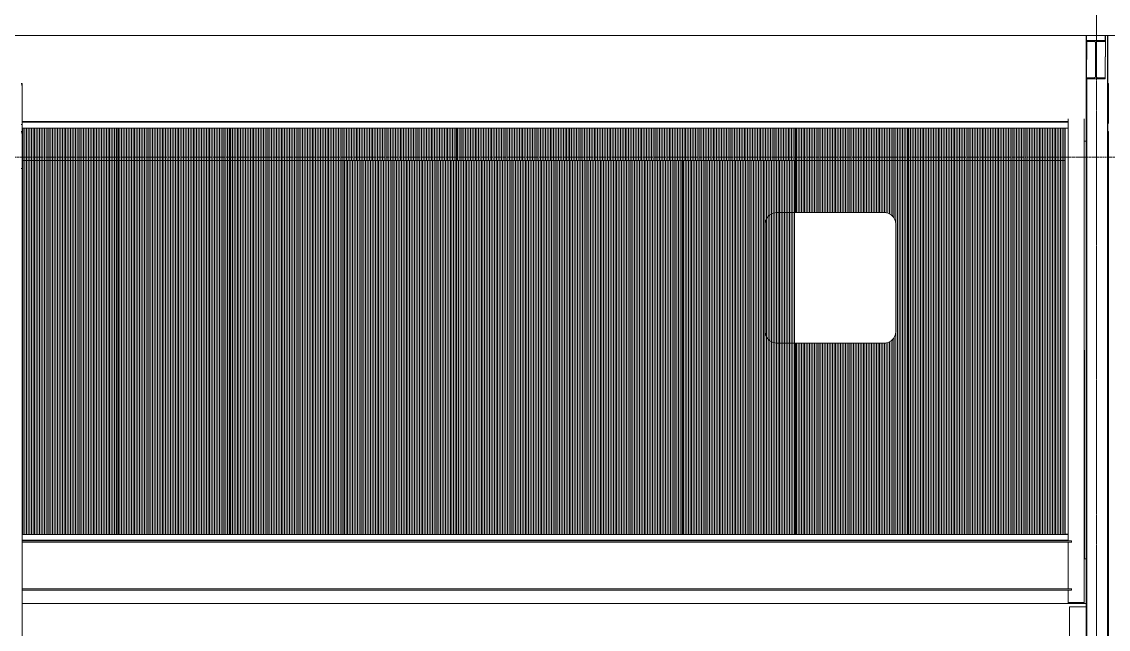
# Model space of a CAD drawing. Header units: millimetres. Extents: x 900982 to 1200730, y -305 to 27743.
# Drawn here: x 960836 to 970833, y 10857 to 16446 of the extents above; entities that cross this region are included whole.
import ezdxf

# ---------------------------------------------------------------- set-up
doc = ezdxf.new("R2010")
doc.units = ezdxf.units.MM
for name, pattern in [('AEC_Center', [24, 12, -4, 4, -4]), ('Grid Line', [21, 12, -3, 3, -3]), ('Hidden', [6, 4, -2])]:
    doc.linetypes.add(name, pattern=pattern)
for name, color, linetype, lineweight in [('A-FLOR-LEVL', 51, 'Continuous', 5), ('A-GENM', 13, 'Continuous', 5), ('A-GLAZ-CURT', 52, 'Continuous', 5), ('A-GLAZ-CWMG', 51, 'Continuous', 5), ('A-ROOF', 132, 'Continuous', 5), ('A-WALL', 113, 'Continuous', 5), ('S-BEAM', 12, 'Continuous', 5), ('S-COLS', 52, 'Continuous', 5), ('S-GRID', 1, 'Continuous', 5)]:
    doc.layers.add(name, color=color, linetype=linetype, lineweight=lineweight)

# ---------------------------------------------------------------- blocks, each defined once
blk = doc.blocks.new('SHS-Square Hollow Section-Column - 200x200xSHS-V3-SECTION - GRIDS 2A')
at = {"layer": 'S-COLS'}
for p, q in [((970630.2, 16321.2), (970630.2, 5200)), ((970830.3, 5200), (970830.3, 16321.2))]:
    blk.add_line(p, q, dxfattribs=at)
at = {"layer": 'S-COLS', "linetype": 'Hidden'}
for p, q in [((970825.2, 5200), (970825.2, 16321.2)), ((970635.2, 16265), (970635.2, 16142.4)), ((970635.2, 15921.6), (970635.2, 5200))]:
    blk.add_line(p, q, dxfattribs=at)
blk = doc.blocks.new('Mechanical - Condensers - Mechanical - Condensers-1249279-SECTION - GRIDS 2A')
at = {"layer": 'A-GENM'}
blk.add_hatch(color=256, dxfattribs=at).paths.add_polyline_path([(968877, 13590.3), (968893.8, 13590.3), (968893.8, 14590.3), (968877, 14590.3), (968877, 13602.8)])
at = {"layer": 'A-GENM', "lineweight": 13}
for p, q in [((968777, 14690.3), (967777, 14690.3)), ((967677, 14590.3), (967677, 13590.3)), ((968877, 13590.3), (968877, 14590.3)), ((967777, 13490.3), (968777, 13490.3))]:
    blk.add_line(p, q, dxfattribs=at)
at = {"layer": 'A-GENM'}
for p, q in [((968793.8, 14690.3), (968777, 14690.3)), ((968893.8, 14590.3), (968893.8, 13590.3)), ((968777, 13490.3), (968793.8, 13490.3))]:
    blk.add_line(p, q, dxfattribs=at)
at = {"layer": 'A-GENM', "lineweight": 13, "flags": 128}
for points in [[(967777, 14690.3), (967746.1, 14685.4), (967718.3, 14671.2), (967696.1, 14649.1), (967681.9, 14621.2), (967677, 14590.3)], [(968877, 14590.3), (968872.1, 14621.2), (968857.9, 14649.1), (968835.8, 14671.2), (968807.9, 14685.4), (968777, 14690.3)], [(967677, 13590.3), (967681.9, 13559.4), (967696.1, 13531.6), (967718.3, 13509.4), (967746.1, 13495.2), (967777, 13490.3)], [(968777, 13490.3), (968807.9, 13495.2), (968835.8, 13509.4), (968857.9, 13531.6), (968872.1, 13559.4), (968877, 13590.3)]]:
    blk.add_lwpolyline(points, dxfattribs=at)
blk = doc.blocks.new('Structural Framing 46 - Structural Framing 1-1621990-SECTION - GRIDS 2A')
at = {"layer": 'S-BEAM'}
for p, q in [((970833.9, 15877.1), (970830.2, 15877.1)), ((970830.2, 15864.4), (970833.9, 15864.4)), ((970833.9, 15864.4), (970833.9, 15877.1)), ((970836.2, 15521.9), (970833.9, 15877.1)), ((970833.9, 15864.4), (970836.2, 15509.2)), ((970833.9, 15437.4), (970830.2, 15437.4)), ((970830.2, 15424.8), (970833.9, 15424.8)), ((970833.9, 15424.8), (970833.9, 15437.4)), ((970836, 15108.4), (970833.9, 15437.4)), ((970833.9, 15424.8), (970836, 15096.8)), ((970836, 15096.8), (970830.2, 15096.8)), ((970836, 15108.4), (970836, 15096.8)), ((970836, 15096.8), (970836, 5200)), ((970836.2, 5200), (970836.2, 7600))]:
    blk.add_line(p, q, dxfattribs=at)
blk = doc.blocks.new('Structural Framing 48 - Structural Framing 1-1622040-SECTION - GRIDS 2A')
at = {"layer": 'S-BEAM'}
for p, q in [((970633.9, 16274.7), (970634.2, 16321.2)), ((970804.9, 16274.7), (970805.2, 16321.2)), ((970804.9, 16265), (970805.2, 16321.2)), ((970804.9, 15931.1), (970807.3, 16321.2)), ((970804.9, 15921.4), (970807.4, 16321.2)), ((970633.9, 15931.1), (970636, 16265))]:
    blk.add_line(p, q, dxfattribs=at)
at = {"layer": 'S-BEAM', "lineweight": 13}
for p, q in [((970804.9, 16274.7), (970633.9, 16274.7)), ((970633.9, 16274.7), (970633.9, 16265)), ((970633.9, 16265), (970704.5, 16265)), ((970715.9, 16253.6), (970715.9, 15942.6)), ((970722.8, 15942.6), (970722.8, 16253.6)), ((970734.2, 16265), (970804.9, 16265)), ((970804.9, 16265), (970804.9, 16274.7)), ((970704.5, 15931.1), (970633.9, 15931.1)), ((970633.9, 15931.1), (970633.9, 15921.4)), ((970633.9, 15921.4), (970804.9, 15921.4)), ((970804.9, 15931.1), (970734.2, 15931.1)), ((970804.9, 15921.4), (970804.9, 15931.1))]:
    blk.add_line(p, q, dxfattribs=at)
at = {"layer": 'S-BEAM', "lineweight": 13, "flags": 128}
for points in [[(970704.5, 16265), (970707.1, 16264.7), (970709.5, 16263.9), (970711.6, 16262.5), (970713.4, 16260.7), (970714.8, 16258.5), (970715.6, 16256.1), (970715.9, 16253.6)], [(970722.8, 16253.6), (970723.1, 16256.1), (970724, 16258.5), (970725.3, 16260.7), (970727.1, 16262.5), (970729.3, 16263.9), (970731.7, 16264.7), (970734.2, 16265)], [(970715.6, 15940), (970714.8, 15937.6), (970713.4, 15935.4), (970711.6, 15933.6), (970709.5, 15932.3), (970707.1, 15931.4), (970704.5, 15931.1)], [(970734.2, 15931.1), (970731.7, 15931.4), (970729.3, 15932.3), (970727.1, 15933.6), (970725.3, 15935.4), (970724, 15937.6), (970723.1, 15940), (970722.8, 15942.6)]]:
    blk.add_lwpolyline(points, dxfattribs=at)
blk = doc.blocks.new('Structural Framing 5 - Structural Framing 1-1638361-SECTION - GRIDS 2A')
at = {"layer": 'S-BEAM'}
for p, q in [((960838.7, 15877.1), (960830.2, 15877.1)), ((960830.2, 15864.4), (960838.7, 15864.4)), ((960838.7, 15864.4), (960838.7, 15877.1)), ((960841, 15512.8), (960838.7, 15877.1)), ((960838.7, 15864.4), (960841, 15501.2)), ((960841, 15501.2), (960830.2, 15501.2)), ((960841, 15512.8), (960841, 15501.2)), ((960841, 5200), (960841, 15501.2)), ((960838.6, 15437.4), (960830.2, 15437.4)), ((960830.2, 15424.8), (960838.6, 15424.8)), ((960838.6, 15424.8), (960838.6, 15437.4)), ((960840.7, 15108.4), (960838.6, 15437.4)), ((960838.6, 15424.8), (960840.7, 15096.8)), ((960840.7, 15096.8), (960830.2, 15096.8)), ((960840.7, 15108.4), (960840.7, 15096.8)), ((960840.7, 15096.8), (960840.7, 5200))]:
    blk.add_line(p, q, dxfattribs=at)
blk = doc.blocks.new('Rectangular Mullion - Frame_Framed Facade_Danpal_DPANMF BT2-2879516-SECTION - GRIDS 2A')
at = {"layer": 'A-GLAZ-CWMG'}
for p, q in [((970034.5, 15527), (970463.3, 15527)), ((970034.5, 15521.5), (970463.3, 15521.5)), ((970034.5, 15468.1), (970463.3, 15468.1))]:
    blk.add_line(p, q, dxfattribs=at)
blk = doc.blocks.new('Rectangular Mullion - Frame_Framed Facade_Danpal_DPANMF BT2-2881309-SECTION - GRIDS 2A')
at = {"layer": 'A-GLAZ-CWMG'}
for p in [(970437.9, 15170.5), (970463.3, 11730.5)]:
    blk.add_line(p, (970437.9, 11730.5), dxfattribs=at)
blk = doc.blocks.new('MulticellPanel_Polycarbonate_Danpal_1040w - Premium Purple-V79-SECTION - GRIDS 2A')
at = {"layer": 'A-GENM'}
h = blk.add_hatch(dxfattribs=at)
h.set_pattern_fill('FP_23', color=256, style=0, pattern_type=2)
h.set_pattern_definition([(90, (961194.52, 13427.169), (-15, 9e-16), [])])
h.paths.add_polyline_path([(961647.5, 11729.4), (961711.5, 11729.4), (961711.3, 15170.5), (960841, 15170.5), (960841, 11729.4), (961519.9, 11729.4)])
for p in [(960841, 15170.5), (961714.5, 15170.5)]:
    blk.add_line(p, (961711.5, 15170.5), dxfattribs=at)
blk = doc.blocks.new('FP_56-SECTION - GRIDS 2A')
at = {"layer": 'A-GENM'}
blk.add_line((911794.5, 15170.5), (911794.5, 11729.4), dxfattribs=at)
blk = doc.blocks.new('MulticellPanel_Polycarbonate_Danpal_1040w - Blue-V55-SECTION - GRIDS 2A')
at = {"layer": 'A-GENM'}
h = blk.add_hatch(dxfattribs=at)
h.set_pattern_fill('FP_10', color=256, style=0, pattern_type=2)
h.set_pattern_definition([(90, (912314.525, 13427.169), (-15, 9e-16), [])])
h.paths.add_polyline_path([(911797.5, 11729.4), (912831.5, 11729.4), (912831.5, 15170.5), (911797.5, 15170.5), (911797.5, 11805.3)])
for p, q in [((911797.5, 15170.5), (911794.5, 15170.5)), ((911797.5, 15170.5), (912831.5, 15170.5)), ((912834.5, 15170.5), (912831.5, 15170.5))]:
    blk.add_line(p, q, dxfattribs=at)
blk.add_blockref('FP_56-SECTION - GRIDS 2A', (0, 0), dxfattribs=at)
blk = doc.blocks.new('FP_62-SECTION - GRIDS 2A')
at = {"layer": 'A-GENM'}
blk.add_line((916994.5, 15170.5), (916994.5, 11729.4), dxfattribs=at)
blk = doc.blocks.new('MulticellPanel_Polycarbonate_Danpal_1040w - Opal-2881228-SECTION - GRIDS 2A')
at = {"layer": 'A-GENM'}
h = blk.add_hatch(dxfattribs=at)
h.set_pattern_fill('FP_13', color=256, style=0, pattern_type=2)
h.set_pattern_definition([(90, (917514.525, 13427.169), (-15, 9e-16), [])])
h.paths.add_polyline_path([(916997.5, 11729.4), (918031.5, 11729.4), (918031.5, 15170.5), (916997.5, 15170.5), (916997.5, 11890.9)])
for p, q in [((916997.5, 15170.5), (916994.5, 15170.5)), ((916997.5, 15170.5), (918031.5, 15170.5)), ((918034.5, 15170.5), (918031.5, 15170.5))]:
    blk.add_line(p, q, dxfattribs=at)
blk.add_blockref('FP_62-SECTION - GRIDS 2A', (0, 0), dxfattribs=at)
blk = doc.blocks.new('FP_81-SECTION - GRIDS 2A')
at = {"layer": 'A-GENM'}
for p, q in [((967954.5, 15170.5), (967954.5, 14690.3)), ((967954.5, 13490.3), (967954.5, 11729.4))]:
    blk.add_line(p, q, dxfattribs=at)
blk = doc.blocks.new('MulticellPanel_Polycarbonate_Danpal_1040w - Blue-V80-SECTION - GRIDS 2A')
at = {"layer": 'A-GENM'}
h = blk.add_hatch(dxfattribs=at)
h.set_pattern_fill('FP_24', color=256, style=0, pattern_type=2)
h.set_pattern_definition([(90, (968474.519, 13427.169), (-15, 9e-16), [])])
h.paths.add_polyline_path([(968028.5, 11729.4), (968991.5, 11729.4), (968991.5, 15170.5), (967957.5, 15170.5), (967957.5, 14690.3), (968777, 14690.3), (968807.9, 14685.4), (968835.8, 14671.2), (968857.9, 14649.1), (968872.1, 14621.2), (968877, 14590.3), (968893.8, 14590.3), (968893.8, 13590.3), (968877, 13590.3), (968872.1, 13559.4), (968857.9, 13531.6), (968835.8, 13509.4), (968807.9, 13495.2), (968777, 13490.3), (967957.5, 13490.3), (967957.5, 11729.4)])
for p, q in [((967957.5, 15170.5), (967954.5, 15170.5)), ((967957.5, 15170.5), (968991.5, 15170.5)), ((968994.5, 15170.5), (968991.5, 15170.5))]:
    blk.add_line(p, q, dxfattribs=at)
blk.add_blockref('FP_81-SECTION - GRIDS 2A', (0, 0), dxfattribs=at)
blk = doc.blocks.new('FP_82-SECTION - GRIDS 2A')
at = {"layer": 'A-GENM'}
blk.add_line((970034.5, 15170.5), (970034.5, 11729.4), dxfattribs=at)
blk = doc.blocks.new('MulticellPanel_Polycarbonate_Danpal_1040w - Blue-2881311-SECTION - GRIDS 2A')
at = {"layer": 'A-GENM'}
h = blk.add_hatch(dxfattribs=at)
h.set_pattern_fill('FP_25', color=256, style=0, pattern_type=2)
h.set_pattern_definition([(90, (970259.01, 13427.169), (-15, 9e-16), [])])
h.paths.add_polyline_path([(970037.5, 11729.4), (970437.9, 11730.5), (970437.9, 15170.5), (970037.5, 15170.5), (970037.5, 11890.9)])
for q in [(970034.5, 15170.5), (970437.9, 15170.5)]:
    blk.add_line((970037.5, 15170.5), q, dxfattribs=at)
blk.add_blockref('FP_82-SECTION - GRIDS 2A', (0, 0), dxfattribs=at)
blk = doc.blocks.new('Rectangular Mullion - Frame_Framed Facade_Danpal_DPANMF BT2-V88-SECTION - GRIDS 2A')
at = {"layer": 'A-GLAZ-CWMG'}
for p, q in [((960840.8, 15527), (961714.5, 15527)), ((960840.8, 15521.5), (961714.5, 15521.5)), ((960841, 15468.1), (961714.5, 15468.1))]:
    blk.add_line(p, q, dxfattribs=at)
blk = doc.blocks.new('Rectangular Mullion - Frame_Framed Facade_Danpal_DPANMF BT2-2878822-SECTION - GRIDS 2A')
at = {"layer": 'A-GLAZ-CWMG'}
for p, q in [((911794.5, 15527), (912834.5, 15527)), ((911794.5, 15521.5), (912834.5, 15521.5)), ((911794.5, 15468.1), (912834.5, 15468.1))]:
    blk.add_line(p, q, dxfattribs=at)
blk = doc.blocks.new('Rectangular Mullion - Frame_Framed Facade_Danpal_DPANMF BT1-V98-SECTION - GRIDS 2A')
at = {"layer": 'A-GLAZ-CWMG'}
for p, q in [((961714.5, 11729.4), (960841, 11729.4)), ((961714.5, 11676), (960841, 11676))]:
    blk.add_line(p, q, dxfattribs=at)
blk = doc.blocks.new('Rectangular Mullion - Frame_Framed Facade_Danpal_DPANMF BT1-2878823-SECTION - GRIDS 2A')
at = {"layer": 'A-GLAZ-CWMG'}
for p, q in [((912834.5, 11729.4), (911794.5, 11729.4)), ((912834.5, 11676), (911794.5, 11676))]:
    blk.add_line(p, q, dxfattribs=at)
blk = doc.blocks.new('Rectangular Mullion - Frame_Framed Facade_Danpal_DPANMF BT1-2879519-SECTION - GRIDS 2A')
at = {"layer": 'A-GLAZ-CWMG'}
for p, q in [((970463.3, 11729.4), (970034.5, 11729.4)), ((970463.3, 11676), (970034.5, 11676))]:
    blk.add_line(p, q, dxfattribs=at)
blk = doc.blocks.new('Structural Framing 61 - Structural Framing 1-2879215-SECTION - GRIDS 2A')
at = {"layer": 'S-BEAM'}
for p, q in [((970494.3, 11670.5), (960841, 11670.5)), ((970494.3, 11657.8), (960841, 11657.8)), ((970494.3, 11670.5), (970494.3, 11657.8)), ((970494.3, 11229.2), (960841, 11229.2)), ((970494.3, 11216.5), (960841, 11216.5)), ((970494.3, 11229.2), (970494.3, 11216.5))]:
    blk.add_line(p, q, dxfattribs=at)
for centre, start_param, end_param in [((970494.3, 11646.4), 5.759587, 6.283185), ((970494.3, 11240.6), 3.141593, 3.665191)]:
    blk.add_ellipse(centre, major_axis=(0, 11.4), ratio=0.000553, start_param=start_param, end_param=end_param, dxfattribs=at)
blk = doc.blocks.new('MulticellPanel_Polycarbonate_Danpal_1040w - Grey-V121-SECTION - GRIDS 2A')
at = {"layer": 'A-GENM'}
h = blk.add_hatch(dxfattribs=at)
h.set_pattern_fill('FP_55', color=256, style=0, pattern_type=2)
h.set_pattern_definition([(90, (961194.52, 15342.113), (-15, 9e-16), [])])
h.paths.add_polyline_path([(961647.5, 15170.5), (961711.5, 15170.5), (961711.5, 15468.1), (960841, 15468.1), (960841, 15170.5), (961519.9, 15170.5)])
for q in [(960841, 15170.5), (961714.5, 15170.5)]:
    blk.add_line((961711.5, 15170.5), q, dxfattribs=at)
blk = doc.blocks.new('FP_110-SECTION - GRIDS 2A')
at = {"layer": 'A-GENM'}
blk.add_line((911794.5, 15468.1), (911794.5, 15170.5), dxfattribs=at)
blk = doc.blocks.new('MulticellPanel_Polycarbonate_Danpal_1040w - Grey-V109-SECTION - GRIDS 2A')
at = {"layer": 'A-GENM'}
h = blk.add_hatch(dxfattribs=at)
h.set_pattern_fill('FP_49', color=256, style=0, pattern_type=2)
h.set_pattern_definition([(90, (912314.525, 15342.113), (-15, 9e-16), [])])
h.paths.add_polyline_path([(911811.7, 15170.5), (912831.5, 15170.5), (912831.5, 15468.1), (911797.5, 15468.1), (911797.5, 15170.5)])
for p, q in [((911794.5, 15170.5), (911797.5, 15170.5)), ((912831.5, 15170.5), (911797.5, 15170.5)), ((912831.5, 15170.5), (912834.5, 15170.5))]:
    blk.add_line(p, q, dxfattribs=at)
blk.add_blockref('FP_110-SECTION - GRIDS 2A', (0, 0), dxfattribs=at)
blk = doc.blocks.new('FP_122-SECTION - GRIDS 2A')
at = {"layer": 'A-GENM'}
blk.add_line((970034.5, 15468.1), (970034.5, 15170.5), dxfattribs=at)
blk = doc.blocks.new('MulticellPanel_Polycarbonate_Danpal_1040w - Grey-2881313-SECTION - GRIDS 2A')
at = {"layer": 'A-GENM'}
h = blk.add_hatch(dxfattribs=at)
h.set_pattern_fill('FP_56', color=256, style=0, pattern_type=2)
h.set_pattern_definition([(90, (970259.01, 15342.113), (-15, 9e-16), [])])
h.paths.add_polyline_path([(970437.9, 15170.5), (970437.9, 15467), (970037.5, 15468.1), (970037.5, 15170.5), (970198.1, 15170.5)])
for p in [(970034.5, 15170.5), (970437.9, 15170.5)]:
    blk.add_line(p, (970037.5, 15170.5), dxfattribs=at)
blk.add_blockref('FP_122-SECTION - GRIDS 2A', (0, 0), dxfattribs=at)
blk = doc.blocks.new('Rectangular Mullion - Frame_Framed Facade_Danpal_DPANMF BT2-2881315-SECTION - GRIDS 2A')
at = {"layer": 'A-GLAZ-CWMG'}
for q in [(970463.3, 15467), (970437.9, 15170.5)]:
    blk.add_line((970437.9, 15467), q, dxfattribs=at)

msp = doc.modelspace()

# ---------------------------------------------------------------- linework, layer by layer
at = {"layer": 'A-FLOR-LEVL', "linetype": 'AEC_Center'}
msp.add_line((901781.6, 15200), (1042698.3, 15200), dxfattribs=at)
at = {"layer": 'A-ROOF', "lineweight": 15}
msp.add_line((910465.4, 16318.3), (1020720.1, 16323.6), dxfattribs=at)
at = {"layer": 'A-ROOF'}
for p, q in [((970612.5, 15346.4), (970630.4, 15346.4)), ((970611.3, 11503.7), (970630.2, 11503.7)), ((970630.2, 11093.1), (960841, 11093.1))]:
    msp.add_line(p, q, dxfattribs=at)
at = {"layer": 'A-WALL'}
for p, q in [((970463.3, 11670.5), (970463.3, 15553.3)), ((970611.3, 15553.3), (970611.3, 11103.9)), ((970614.9, 11503.7), (970612.7, 15346.4)), ((970463.3, 11229.2), (970463.3, 11657.8)), ((970463.3, 11103.9), (970463.3, 11216.5)), ((970463.4, 11093.3), (970463.3, 11103.9)), ((970463.3, 11103.9), (970611.3, 11103.9)), ((970611.3, 11103.9), (970611.4, 11093.2)), ((970477.7, 7600), (970477.7, 11062.9)), ((970630.2, 11062.9), (970477.7, 11062.9))]:
    msp.add_line(p, q, dxfattribs=at)
at = {"layer": 'S-GRID', "linetype": 'Grid Line'}
msp.add_line((970724.1, -304.8), (970724.1, 26143.2), dxfattribs=at)

# ---------------------------------------------------------------- block references
at = {"layer": 'A-GENM'}
msp.add_blockref('Mechanical - Condensers - Mechanical - Condensers-1249279-SECTION - GRIDS 2A', (0, 0), dxfattribs=at)
at = {"layer": 'A-GLAZ-CURT'}
for name, p in [('MulticellPanel_Polycarbonate_Danpal_1040w - Grey-V121-SECTION - GRIDS 2A', (0, 0)), ('MulticellPanel_Polycarbonate_Danpal_1040w - Grey-V109-SECTION - GRIDS 2A', (49920, 0)), ('MulticellPanel_Polycarbonate_Danpal_1040w - Grey-V109-SECTION - GRIDS 2A', (50960, 0)), ('MulticellPanel_Polycarbonate_Danpal_1040w - Grey-V109-SECTION - GRIDS 2A', (52000, 0)), ('MulticellPanel_Polycarbonate_Danpal_1040w - Grey-V109-SECTION - GRIDS 2A', (53040, 0)), ('MulticellPanel_Polycarbonate_Danpal_1040w - Grey-V109-SECTION - GRIDS 2A', (54080, 0)), ('MulticellPanel_Polycarbonate_Danpal_1040w - Grey-V109-SECTION - GRIDS 2A', (55120, 0)), ('MulticellPanel_Polycarbonate_Danpal_1040w - Grey-V109-SECTION - GRIDS 2A', (56160, 0)), ('MulticellPanel_Polycarbonate_Danpal_1040w - Grey-V109-SECTION - GRIDS 2A', (57200, 0)), ('MulticellPanel_Polycarbonate_Danpal_1040w - Grey-2881313-SECTION - GRIDS 2A', (0, 0)), ('MulticellPanel_Polycarbonate_Danpal_1040w - Premium Purple-V79-SECTION - GRIDS 2A', (0, 0)), ('MulticellPanel_Polycarbonate_Danpal_1040w - Blue-V55-SECTION - GRIDS 2A', (49920, 0)), ('MulticellPanel_Polycarbonate_Danpal_1040w - Blue-V55-SECTION - GRIDS 2A', (50960, 0)), ('MulticellPanel_Polycarbonate_Danpal_1040w - Opal-2881228-SECTION - GRIDS 2A', (46800, 0)), ('MulticellPanel_Polycarbonate_Danpal_1040w - Opal-2881228-SECTION - GRIDS 2A', (47840, 0)), ('MulticellPanel_Polycarbonate_Danpal_1040w - Opal-2881228-SECTION - GRIDS 2A', (48880, 0)), ('MulticellPanel_Polycarbonate_Danpal_1040w - Opal-2881228-SECTION - GRIDS 2A', (49920, 0)), ('MulticellPanel_Polycarbonate_Danpal_1040w - Blue-V80-SECTION - GRIDS 2A', (0, 0)), ('MulticellPanel_Polycarbonate_Danpal_1040w - Blue-V55-SECTION - GRIDS 2A', (57200, 0)), ('MulticellPanel_Polycarbonate_Danpal_1040w - Blue-2881311-SECTION - GRIDS 2A', (0, 0))]:
    msp.add_blockref(name, p, dxfattribs=at)
at = {"layer": 'A-GLAZ-CWMG'}
for name, p in [('Rectangular Mullion - Frame_Framed Facade_Danpal_DPANMF BT2-V88-SECTION - GRIDS 2A', (0, 0)), ('Rectangular Mullion - Frame_Framed Facade_Danpal_DPANMF BT2-2878822-SECTION - GRIDS 2A', (49920, 0)), ('Rectangular Mullion - Frame_Framed Facade_Danpal_DPANMF BT2-2878822-SECTION - GRIDS 2A', (50960, 0)), ('Rectangular Mullion - Frame_Framed Facade_Danpal_DPANMF BT2-2878822-SECTION - GRIDS 2A', (52000, 0)), ('Rectangular Mullion - Frame_Framed Facade_Danpal_DPANMF BT2-2878822-SECTION - GRIDS 2A', (53040, 0)), ('Rectangular Mullion - Frame_Framed Facade_Danpal_DPANMF BT2-2878822-SECTION - GRIDS 2A', (54080, 0)), ('Rectangular Mullion - Frame_Framed Facade_Danpal_DPANMF BT2-2878822-SECTION - GRIDS 2A', (55120, 0)), ('Rectangular Mullion - Frame_Framed Facade_Danpal_DPANMF BT2-2878822-SECTION - GRIDS 2A', (56160, 0)), ('Rectangular Mullion - Frame_Framed Facade_Danpal_DPANMF BT2-2878822-SECTION - GRIDS 2A', (57200, 0)), ('Rectangular Mullion - Frame_Framed Facade_Danpal_DPANMF BT2-2879516-SECTION - GRIDS 2A', (0, 0)), ('Rectangular Mullion - Frame_Framed Facade_Danpal_DPANMF BT2-2881315-SECTION - GRIDS 2A', (0, 0)), ('Rectangular Mullion - Frame_Framed Facade_Danpal_DPANMF BT2-2881309-SECTION - GRIDS 2A', (0, 0)), ('Rectangular Mullion - Frame_Framed Facade_Danpal_DPANMF BT1-V98-SECTION - GRIDS 2A', (0, 0)), ('Rectangular Mullion - Frame_Framed Facade_Danpal_DPANMF BT1-2878823-SECTION - GRIDS 2A', (49920, 0)), ('Rectangular Mullion - Frame_Framed Facade_Danpal_DPANMF BT1-2878823-SECTION - GRIDS 2A', (50960, 0)), ('Rectangular Mullion - Frame_Framed Facade_Danpal_DPANMF BT1-2878823-SECTION - GRIDS 2A', (52000, 0)), ('Rectangular Mullion - Frame_Framed Facade_Danpal_DPANMF BT1-2878823-SECTION - GRIDS 2A', (53040, 0)), ('Rectangular Mullion - Frame_Framed Facade_Danpal_DPANMF BT1-2878823-SECTION - GRIDS 2A', (54080, 0)), ('Rectangular Mullion - Frame_Framed Facade_Danpal_DPANMF BT1-2878823-SECTION - GRIDS 2A', (55120, 0)), ('Rectangular Mullion - Frame_Framed Facade_Danpal_DPANMF BT1-2878823-SECTION - GRIDS 2A', (56160, 0)), ('Rectangular Mullion - Frame_Framed Facade_Danpal_DPANMF BT1-2878823-SECTION - GRIDS 2A', (57200, 0)), ('Rectangular Mullion - Frame_Framed Facade_Danpal_DPANMF BT1-2879519-SECTION - GRIDS 2A', (0, 0))]:
    msp.add_blockref(name, p, dxfattribs=at)
at = {"layer": 'S-BEAM'}
for name in ['Structural Framing 48 - Structural Framing 1-1622040-SECTION - GRIDS 2A', 'Structural Framing 5 - Structural Framing 1-1638361-SECTION - GRIDS 2A', 'Structural Framing 46 - Structural Framing 1-1621990-SECTION - GRIDS 2A', 'Structural Framing 61 - Structural Framing 1-2879215-SECTION - GRIDS 2A']:
    msp.add_blockref(name, (0, 0), dxfattribs=at)
at = {"layer": 'S-COLS'}
msp.add_blockref('SHS-Square Hollow Section-Column - 200x200xSHS-V3-SECTION - GRIDS 2A', (0, 0), dxfattribs=at)

doc.saveas('drawing.dxf')
